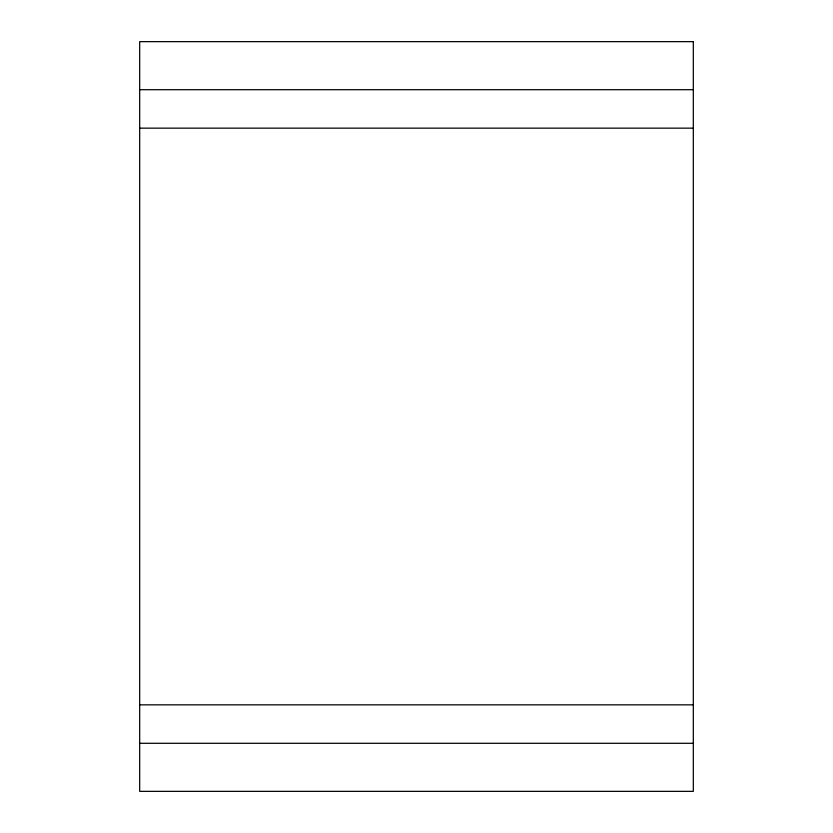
<?xml version="1.0" encoding="UTF-8"?>
<svg xmlns="http://www.w3.org/2000/svg" width="833" height="833" viewBox="0 0 833 833"><rect width="100%" height="100%" fill="white"/><g stroke="black" fill="none" stroke-linecap="round" stroke-linejoin="round"><path stroke-width="1.25" d="M139.684 89.704L693.316 89.704M139.684 128.157L693.316 128.157M139.684 704.843L693.316 704.843M139.684 743.296L693.316 743.296M693.316 41.65L139.684 41.65L139.684 791.35L693.316 791.35L693.316 41.65"/></g></svg>
